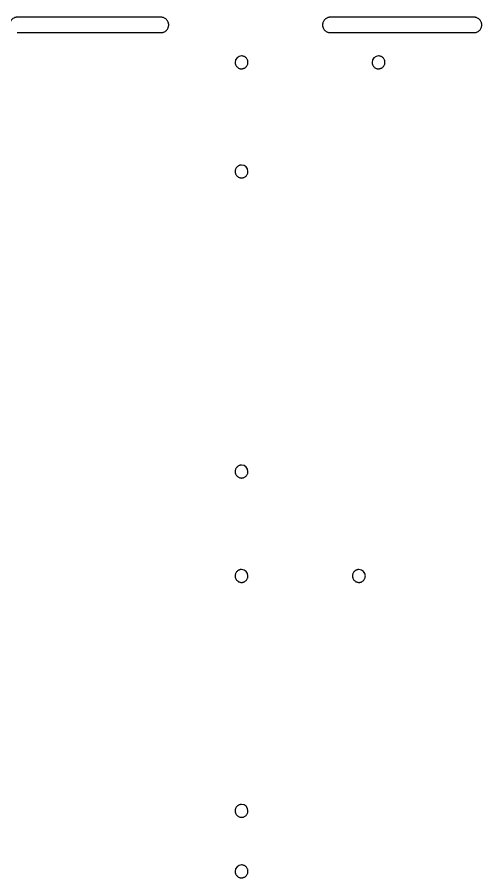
# Model space of a CAD drawing. Header units: millimetres. Extents: x 0 to 691, y 0 to 550.
# Drawn here: x 138.5 to 229, y 267.9 to 435.4 of the extents above; entities that cross this region are included whole.
import ezdxf

# ---------------------------------------------------------------- set-up
doc = ezdxf.new("R2010")
doc.units = ezdxf.units.MM

msp = doc.modelspace()

# ---------------------------------------------------------------- linework, layer by layer
at = {"color": 7, "linetype": 'Continuous', "lineweight": 25}
for p, q in [((166.53, 435.38), (138.53, 435.38)), ((227.49, 435.38), (199.49, 435.38)), ((138.53, 432.38), (166.53, 432.38)), ((199.49, 432.38), (227.49, 432.38))]:
    msp.add_line(p, q, dxfattribs=at)
for centre, start, end in [((182.21, 426.59), 90, 180), ((208.88, 426.59), 90, 180), ((182.21, 405.35), 0, 90), ((182.21, 346.93), 360, 90), ((182.21, 326.61), 360, 90), ((205.07, 326.61), 0, 90), ((182.21, 280.89), 360, 90), ((182.21, 269.11), 90, 180)]:
    msp.add_arc(centre, 1.25, start, end, dxfattribs=at)
for points, knots in [([(138.53, 435.38), (138.49, 435.38), (138.41, 435.37), (138.3, 435.36), (138.19, 435.34), (138.08, 435.31), (137.92, 435.25), (137.7, 435.14), (137.46, 434.95), (137.27, 434.71), (137.14, 434.47), (137.07, 434.25), (137.03, 434.07), (137.03, 433.94), (137.03, 433.88)], [0, 0, 0, 0, 0.048289, 0.096176, 0.143937, 0.191849, 0.240186, 0.370043, 0.500049, 0.62991, 0.759912, 0.840125, 0.919726, 1, 1, 1, 1]), ([(168.03, 433.88), (168.03, 433.92), (168.03, 433.99), (168.01, 434.1), (167.99, 434.21), (167.96, 434.32), (167.9, 434.49), (167.79, 434.71), (167.6, 434.94), (167.36, 435.14), (167.12, 435.26), (166.9, 435.33), (166.72, 435.37), (166.59, 435.37), (166.53, 435.38)], [0, 0, 0, 0, 0.048291, 0.09618, 0.143941, 0.191852, 0.240187, 0.370048, 0.500049, 0.629906, 0.759912, 0.840121, 0.919723, 1, 1, 1, 1]), ([(166.53, 432.38), (166.57, 432.38), (166.64, 432.38), (166.75, 432.39), (166.86, 432.41), (166.97, 432.44), (167.14, 432.5), (167.36, 432.61), (167.6, 432.81), (167.79, 433.05), (167.91, 433.29), (167.98, 433.5), (168.02, 433.69), (168.03, 433.81), (168.03, 433.88)], [0, 0, 0, 0, 0.048289, 0.096176, 0.143937, 0.191849, 0.240186, 0.370043, 0.500049, 0.62991, 0.759912, 0.840125, 0.919726, 1, 1, 1, 1]), ([(199.49, 435.38), (199.45, 435.38), (199.37, 435.37), (199.26, 435.36), (199.15, 435.34), (199.04, 435.31), (198.88, 435.25), (198.66, 435.14), (198.42, 434.95), (198.23, 434.71), (198.1, 434.47), (198.03, 434.25), (197.99, 434.07), (197.99, 433.94), (197.99, 433.88)], [0, 0, 0, 0, 0.048289, 0.096176, 0.143937, 0.191849, 0.240186, 0.370043, 0.500049, 0.62991, 0.759912, 0.840125, 0.919726, 1, 1, 1, 1]), ([(197.99, 433.88), (197.99, 433.84), (197.99, 433.76), (198, 433.65), (198.02, 433.54), (198.05, 433.43), (198.11, 433.26), (198.23, 433.05), (198.42, 432.81), (198.66, 432.61), (198.9, 432.49), (199.11, 432.42), (199.3, 432.38), (199.43, 432.38), (199.49, 432.38)], [0, 0, 0, 0, 0.048291, 0.09618, 0.143941, 0.191852, 0.240187, 0.370048, 0.500049, 0.629906, 0.759912, 0.840121, 0.919723, 1, 1, 1, 1]), ([(228.99, 433.88), (228.99, 433.92), (228.99, 433.99), (228.97, 434.1), (228.95, 434.21), (228.92, 434.32), (228.86, 434.49), (228.75, 434.71), (228.56, 434.94), (228.32, 435.14), (228.08, 435.26), (227.86, 435.33), (227.68, 435.37), (227.55, 435.37), (227.49, 435.38)], [0, 0, 0, 0, 0.048291, 0.09618, 0.143941, 0.191852, 0.240187, 0.370048, 0.500049, 0.629906, 0.759912, 0.840121, 0.919723, 1, 1, 1, 1]), ([(227.49, 432.38), (227.53, 432.38), (227.6, 432.38), (227.71, 432.39), (227.82, 432.41), (227.93, 432.44), (228.1, 432.5), (228.32, 432.61), (228.56, 432.81), (228.75, 433.05), (228.87, 433.29), (228.94, 433.5), (228.98, 433.69), (228.99, 433.81), (228.99, 433.88)], [0, 0, 0, 0, 0.048289, 0.096176, 0.143937, 0.191849, 0.240186, 0.370043, 0.500049, 0.62991, 0.759912, 0.840125, 0.919726, 1, 1, 1, 1]), ([(183.46, 426.59), (183.46, 426.63), (183.46, 426.71), (183.44, 426.82), (183.41, 426.94), (183.36, 427.09), (183.26, 427.28), (183.1, 427.48), (182.9, 427.64), (182.68, 427.76), (182.44, 427.83), (182.29, 427.83), (182.21, 427.84)], [0, 0, 0, 0, 0.060291, 0.120064, 0.179857, 0.24021, 0.370087, 0.500132, 0.630004, 0.760055, 0.879981, 1, 1, 1, 1]), ([(210.13, 426.59), (210.13, 426.63), (210.13, 426.71), (210.11, 426.82), (210.08, 426.94), (210.03, 427.09), (209.93, 427.28), (209.77, 427.48), (209.57, 427.64), (209.35, 427.76), (209.11, 427.83), (208.96, 427.83), (208.88, 427.84)], [0, 0, 0, 0, 0.060291, 0.120064, 0.179857, 0.24021, 0.370087, 0.500132, 0.630004, 0.760055, 0.879981, 1, 1, 1, 1]), ([(180.96, 426.59), (180.96, 426.55), (180.96, 426.47), (180.98, 426.35), (181.01, 426.24), (181.06, 426.08), (181.16, 425.9), (181.32, 425.7), (181.52, 425.54), (181.74, 425.42), (181.97, 425.35), (182.13, 425.34), (182.21, 425.34)], [0, 0, 0, 0, 0.060291, 0.120064, 0.179857, 0.24021, 0.370087, 0.500132, 0.630004, 0.760055, 0.879981, 1, 1, 1, 1]), ([(182.21, 425.34), (182.25, 425.34), (182.33, 425.34), (182.44, 425.36), (182.56, 425.39), (182.71, 425.44), (182.9, 425.54), (183.1, 425.7), (183.26, 425.9), (183.37, 426.12), (183.45, 426.35), (183.45, 426.51), (183.46, 426.59)], [0, 0, 0, 0, 0.060288, 0.120059, 0.179853, 0.240209, 0.370082, 0.500132, 0.630009, 0.760055, 0.879986, 1, 1, 1, 1]), ([(207.63, 426.59), (207.63, 426.55), (207.63, 426.47), (207.65, 426.35), (207.68, 426.24), (207.73, 426.08), (207.83, 425.9), (207.99, 425.7), (208.19, 425.54), (208.41, 425.42), (208.64, 425.35), (208.8, 425.34), (208.88, 425.34)], [0, 0, 0, 0, 0.060291, 0.120064, 0.179857, 0.24021, 0.370087, 0.500132, 0.630004, 0.760055, 0.879981, 1, 1, 1, 1]), ([(208.88, 425.34), (208.92, 425.34), (209, 425.34), (209.11, 425.36), (209.23, 425.39), (209.38, 425.44), (209.57, 425.54), (209.77, 425.7), (209.93, 425.9), (210.04, 426.12), (210.12, 426.35), (210.12, 426.51), (210.13, 426.59)], [0, 0, 0, 0, 0.060288, 0.120059, 0.179853, 0.240209, 0.370082, 0.500132, 0.630009, 0.760055, 0.879986, 1, 1, 1, 1]), ([(182.21, 406.6), (182.17, 406.6), (182.09, 406.6), (181.97, 406.58), (181.86, 406.55), (181.7, 406.5), (181.52, 406.4), (181.32, 406.24), (181.16, 406.04), (181.04, 405.82), (180.97, 405.59), (180.96, 405.43), (180.96, 405.35)], [0, 0, 0, 0, 0.060288, 0.120059, 0.179853, 0.240209, 0.370082, 0.500132, 0.630009, 0.760055, 0.879986, 1, 1, 1, 1]), ([(180.96, 405.35), (180.96, 405.31), (180.96, 405.23), (180.98, 405.12), (181.01, 405), (181.06, 404.85), (181.16, 404.66), (181.32, 404.46), (181.52, 404.3), (181.74, 404.18), (181.97, 404.11), (182.13, 404.11), (182.21, 404.1)], [0, 0, 0, 0, 0.060291, 0.120064, 0.179857, 0.24021, 0.370087, 0.500132, 0.630004, 0.760055, 0.879981, 1, 1, 1, 1]), ([(182.21, 404.1), (182.25, 404.1), (182.33, 404.1), (182.44, 404.12), (182.56, 404.15), (182.71, 404.2), (182.9, 404.3), (183.1, 404.46), (183.26, 404.66), (183.37, 404.88), (183.45, 405.12), (183.45, 405.27), (183.46, 405.35)], [0, 0, 0, 0, 0.060288, 0.120059, 0.179853, 0.240209, 0.370082, 0.500132, 0.630009, 0.760055, 0.879986, 1, 1, 1, 1]), ([(182.21, 348.18), (182.17, 348.18), (182.09, 348.18), (181.97, 348.16), (181.86, 348.13), (181.7, 348.08), (181.52, 347.98), (181.32, 347.82), (181.16, 347.62), (181.04, 347.4), (180.97, 347.17), (180.96, 347.01), (180.96, 346.93)], [0, 0, 0, 0, 0.060288, 0.120059, 0.179853, 0.240209, 0.370082, 0.500132, 0.630009, 0.760055, 0.879986, 1, 1, 1, 1]), ([(180.96, 346.93), (180.96, 346.89), (180.96, 346.81), (180.98, 346.7), (181.01, 346.58), (181.06, 346.43), (181.16, 346.24), (181.32, 346.04), (181.52, 345.88), (181.74, 345.76), (181.97, 345.69), (182.13, 345.69), (182.21, 345.68)], [0, 0, 0, 0, 0.060291, 0.120064, 0.179857, 0.24021, 0.370087, 0.500132, 0.630004, 0.760055, 0.879981, 1, 1, 1, 1]), ([(182.21, 345.68), (182.25, 345.68), (182.33, 345.68), (182.44, 345.7), (182.56, 345.73), (182.71, 345.78), (182.9, 345.88), (183.1, 346.04), (183.26, 346.24), (183.37, 346.46), (183.45, 346.7), (183.45, 346.85), (183.46, 346.93)], [0, 0, 0, 0, 0.060288, 0.120059, 0.179853, 0.240209, 0.370082, 0.500132, 0.630009, 0.760055, 0.879986, 1, 1, 1, 1]), ([(182.21, 327.86), (182.17, 327.86), (182.09, 327.86), (181.97, 327.84), (181.86, 327.81), (181.7, 327.76), (181.52, 327.66), (181.32, 327.5), (181.16, 327.3), (181.04, 327.08), (180.97, 326.85), (180.96, 326.69), (180.96, 326.61)], [0, 0, 0, 0, 0.060288, 0.120059, 0.179853, 0.240209, 0.370082, 0.500132, 0.630009, 0.760055, 0.879986, 1, 1, 1, 1]), ([(205.07, 327.86), (205.03, 327.86), (204.95, 327.86), (204.83, 327.84), (204.72, 327.81), (204.56, 327.76), (204.38, 327.66), (204.18, 327.5), (204.02, 327.3), (203.9, 327.08), (203.83, 326.85), (203.82, 326.69), (203.82, 326.61)], [0, 0, 0, 0, 0.060288, 0.120059, 0.179853, 0.240209, 0.370082, 0.500132, 0.630009, 0.760055, 0.879986, 1, 1, 1, 1]), ([(180.96, 326.61), (180.96, 326.57), (180.96, 326.49), (180.98, 326.38), (181.01, 326.26), (181.06, 326.11), (181.16, 325.92), (181.32, 325.72), (181.52, 325.56), (181.74, 325.44), (181.97, 325.37), (182.13, 325.37), (182.21, 325.36)], [0, 0, 0, 0, 0.060291, 0.120064, 0.179857, 0.24021, 0.370087, 0.500132, 0.630004, 0.760055, 0.879981, 1, 1, 1, 1]), ([(182.21, 325.36), (182.25, 325.36), (182.33, 325.36), (182.44, 325.38), (182.56, 325.41), (182.71, 325.46), (182.9, 325.56), (183.1, 325.72), (183.26, 325.92), (183.37, 326.14), (183.45, 326.38), (183.45, 326.53), (183.46, 326.61)], [0, 0, 0, 0, 0.060288, 0.120059, 0.179853, 0.240209, 0.370082, 0.500132, 0.630009, 0.760055, 0.879986, 1, 1, 1, 1]), ([(203.82, 326.61), (203.82, 326.57), (203.82, 326.49), (203.84, 326.38), (203.87, 326.26), (203.92, 326.11), (204.02, 325.92), (204.18, 325.72), (204.38, 325.56), (204.6, 325.44), (204.83, 325.37), (204.99, 325.37), (205.07, 325.36)], [0, 0, 0, 0, 0.060291, 0.120064, 0.179857, 0.24021, 0.370087, 0.500132, 0.630004, 0.760055, 0.879981, 1, 1, 1, 1]), ([(205.07, 325.36), (205.11, 325.36), (205.19, 325.36), (205.3, 325.38), (205.42, 325.41), (205.57, 325.46), (205.76, 325.56), (205.96, 325.72), (206.12, 325.92), (206.23, 326.14), (206.31, 326.38), (206.31, 326.53), (206.32, 326.61)], [0, 0, 0, 0, 0.060288, 0.120059, 0.179853, 0.240209, 0.370082, 0.500132, 0.630009, 0.760055, 0.879986, 1, 1, 1, 1]), ([(182.21, 282.14), (182.17, 282.14), (182.09, 282.14), (181.97, 282.12), (181.86, 282.09), (181.7, 282.04), (181.52, 281.94), (181.32, 281.78), (181.16, 281.58), (181.04, 281.36), (180.97, 281.13), (180.96, 280.97), (180.96, 280.89)], [0, 0, 0, 0, 0.060288, 0.120059, 0.179853, 0.240209, 0.370082, 0.500132, 0.630009, 0.760055, 0.879986, 1, 1, 1, 1]), ([(180.96, 280.89), (180.96, 280.85), (180.96, 280.77), (180.98, 280.66), (181.01, 280.54), (181.06, 280.39), (181.16, 280.2), (181.32, 280), (181.52, 279.84), (181.74, 279.72), (181.97, 279.65), (182.13, 279.65), (182.21, 279.64)], [0, 0, 0, 0, 0.060291, 0.120064, 0.179857, 0.24021, 0.370087, 0.500132, 0.630004, 0.760055, 0.879981, 1, 1, 1, 1]), ([(182.21, 279.64), (182.25, 279.64), (182.33, 279.64), (182.44, 279.66), (182.56, 279.69), (182.71, 279.74), (182.9, 279.84), (183.1, 280), (183.26, 280.2), (183.37, 280.42), (183.45, 280.66), (183.45, 280.81), (183.46, 280.89)], [0, 0, 0, 0, 0.060288, 0.120059, 0.179853, 0.240209, 0.370082, 0.500132, 0.630009, 0.760055, 0.879986, 1, 1, 1, 1]), ([(183.46, 269.11), (183.46, 269.15), (183.46, 269.23), (183.44, 269.34), (183.41, 269.46), (183.36, 269.61), (183.26, 269.8), (183.1, 270), (182.9, 270.16), (182.68, 270.28), (182.44, 270.35), (182.29, 270.35), (182.21, 270.36)], [0, 0, 0, 0, 0.060291, 0.120064, 0.179857, 0.24021, 0.370087, 0.500132, 0.630004, 0.760055, 0.879981, 1, 1, 1, 1]), ([(180.96, 269.11), (180.96, 269.07), (180.96, 268.99), (180.98, 268.87), (181.01, 268.76), (181.06, 268.6), (181.16, 268.42), (181.32, 268.22), (181.52, 268.06), (181.74, 267.94), (181.97, 267.87), (182.13, 267.86), (182.21, 267.86)], [0, 0, 0, 0, 0.060291, 0.120064, 0.179857, 0.24021, 0.370087, 0.500132, 0.630004, 0.760055, 0.879981, 1, 1, 1, 1]), ([(182.21, 267.86), (182.25, 267.86), (182.33, 267.86), (182.44, 267.88), (182.56, 267.91), (182.71, 267.96), (182.9, 268.06), (183.1, 268.22), (183.26, 268.42), (183.37, 268.64), (183.45, 268.87), (183.45, 269.03), (183.46, 269.11)], [0, 0, 0, 0, 0.060288, 0.120059, 0.179853, 0.240209, 0.370082, 0.500132, 0.630009, 0.760055, 0.879986, 1, 1, 1, 1])]:
    msp.add_open_spline(points, degree=3, knots=knots, dxfattribs=at)

doc.saveas('drawing.dxf')
